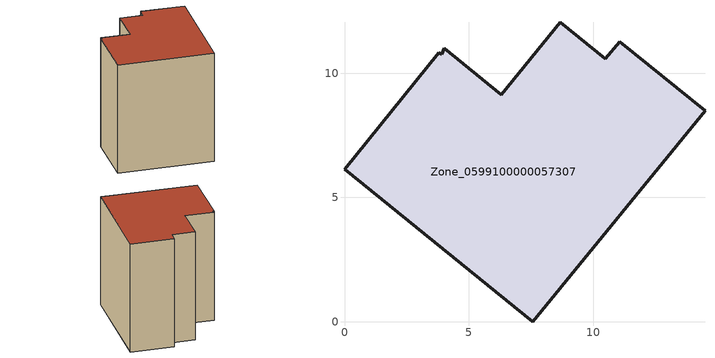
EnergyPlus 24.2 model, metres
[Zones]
Zone_0599100000057307
 floor ground (C_G): 0,6.14 3.8,10.83 3.9,10.76 4,11.01 6.3,9.14 8.67,12.05 10.49,10.58 11.07,11.26 14.5,8.49 7.58,0 z0
 wall outside (C_F): 0,6.14 7.58,0 14.5,8.49 11.07,11.26 10.49,10.58 8.67,12.05 6.3,9.14 4,11.01 3.9,10.76 3.8,10.83 0,6.14 z0:11.62
 roof outside (C_R): 3.8,10.83 0,6.14 7.58,0 14.5,8.49 11.07,11.26 10.49,10.58 8.67,12.05 6.3,9.14 4,11.01 3.9,10.76 z11.62
[BUILDING]
Pand.0599100000057307: North Axis=0; Terrain=City; Loads Convergence Tolerance Value=0.04; Temperature Convergence Tolerance Value=0.4; Solar Distribution=FullExterior; Maximum Number of Warmup Days=25; Minimum Number of Warmup Days=1
[Site:Location]
Rotterdam.The.Hague.AP_ZH_NLD Design_Conditions: Latitude=51.96; Longitude=4.45; Time Zone=1; Elevation=-4.5
[SITE:GROUNDTEMPERATURE:BUILDINGSURFACE]
18, 18, 18, 18, 18, 18, 18, 18, 18, 18, 18, 18
[MATERIAL] Thermal Absorptance=0.9; Solar Absorptance=0.7; Visible Absorptance=0.7
Name | Roughness | Thickness | Conductivity | Density | Specific Heat
G.TC.1946 | MediumSmooth | 0.15 | 1 | 540 | 1210
F.TC.1946 | Rough | 0.3 | 0.857143 | 1920 | 840
R.TC.1946 | MediumRough | 0.2 | 0.909091 | 1500 | 1000
[CONSTRUCTION]
C_G: G.TC.1946
C_F: F.TC.1946
C_R: R.TC.1946
[ZONE]
Zone_0599100000057307: Type=1; Multiplier=1; Ceiling Height=Autocalculate; Volume=Autocalculate; Floor Area=autocalculate; Part of Total Floor Area=Yes
[ZONEINFILTRATION:DESIGNFLOWRATE]
Infil_Zone_0599100000057307: Zone or ZoneList or Space or SpaceList=Zone_0599100000057307; Schedule=AlwaysOn; Design Flow Rate Calculation Method=Flow/Area; Flow Rate per Floor Area=0.003; Constant Term Coefficient=1; Temperature Term Coefficient=0; Velocity Term Coefficient=0; Velocity Squared Term Coefficient=0
[HVACTEMPLATE:ZONE:IDEALLOADSAIRSYSTEM]
Zone_0599100000057307: Maximum Heating Supply Air Temperature=50; Minimum Cooling Supply Air Temperature=13; Maximum Heating Supply Air Humidity Ratio=0.0156; Minimum Cooling Supply Air Humidity Ratio=0.0077; Heating Limit=NoLimit; Cooling Limit=NoLimit; Dehumidification Control Type=ConstantSensibleHeatRatio; Cooling Sensible Heat Ratio=0.7; Dehumidification Setpoint=60; Humidification Control Type=None; Humidification Setpoint=30; Outdoor Air Method=None; Outdoor Air Flow Rate per Person=0.00944; Outdoor Air Flow Rate per Zone Floor Area=0; Outdoor Air Flow Rate per Zone=0; Demand Controlled Ventilation Type=None; Outdoor Air Economizer Type=NoEconomizer; Heat Recovery Type=None; Sensible Heat Recovery Effectiveness=0.7; Latent Heat Recovery Effectiveness=0.65
[ZONECONTROL:THERMOSTAT]
ThermostatControl_Zone_0599100000057307: Zone or ZoneList=Zone_0599100000057307; Control Type Schedule=DualSetpointControlType; Control 1=Thermostat_Zone_0599100000057307; Temperature Difference Between Cutout And Setpoint=0
[THERMOSTATSETPOINT:DUALSETPOINT]
Thermostat_Zone_0599100000057307: Heating Setpoint Temperature Schedule=HeatingSetpoint_Zone_0599100000057307; Cooling Setpoint Temperature Schedule=CoolingSetpoint_Zone_0599100000057307
[SCHEDULE:COMPACT]
HeatingSetpoint_Zone_0599100000057307: Through: 12/31, For: AllDays, Until: 24:00, 21
CoolingSetpoint_Zone_0599100000057307: Through: 12/31, For: AllDays, Until: 24:00, 24
DualSetpointControlType: Through: 12/31, For: AllDays, Until: 24:00, 4
AlwaysOn: Through: 12/31, For: AllDays, Until: 24:00, 1
